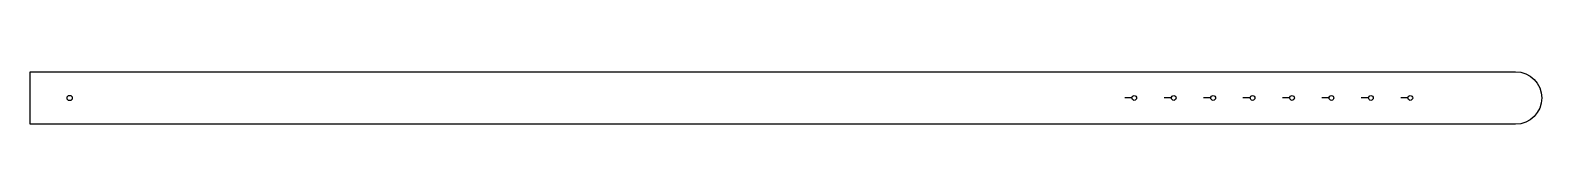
# Model space of a CAD drawing. Header units: millimetres. Extents: x 2462 to 3612, y 1306 to 1346.
import ezdxf

# ---------------------------------------------------------------- set-up
doc = ezdxf.new("R2010")
doc.units = ezdxf.units.MM

# ---------------------------------------------------------------- blocks, each defined once
blk = doc.blocks.new('*U7')
blk.add_circle((0, 0), 1.8)
blk.add_circle((0, 0), 1.8)
blk = doc.blocks.new('*U8')
at = {"color": 0, "linetype": 'ByBlock', "lineweight": -2, "transparency": 16777216, "rotation": 180}
for p in [(3302.2, 1326.2), (3332.2, 1326.2), (3362.2, 1326.2), (3392.2, 1326.2), (3422.2, 1326.2), (3452.2, 1326.2), (3482.2, 1326.2), (3512.2, 1326.2)]:
    blk.add_blockref('*U7', p, dxfattribs=at)

msp = doc.modelspace()

# ---------------------------------------------------------------- linework, layer by layer
for p, q in [((3300.6, 1326.2), (3294.9, 1326.2)), ((3330.6, 1326.2), (3324.9, 1326.2)), ((3360.6, 1326.2), (3354.9, 1326.2)), ((3390.6, 1326.2), (3384.9, 1326.2)), ((3420.6, 1326.2), (3414.9, 1326.2)), ((3450.6, 1326.2), (3444.9, 1326.2)), ((3480.6, 1326.2), (3474.9, 1326.2)), ((3510.4, 1326.2), (3504.9, 1326.2))]:
    msp.add_line(p, q)
msp.add_lwpolyline([(2462.2, 1306.2), (2462.2, 1346.2), (3592.2, 1346.2, -1), (3592.2, 1306.2)], format="xyb", close=True)
msp.add_circle((2492.2, 1326.2), 2)

# ---------------------------------------------------------------- block references
msp.add_blockref('*U8', (0, 0))

doc.saveas('drawing.dxf')
